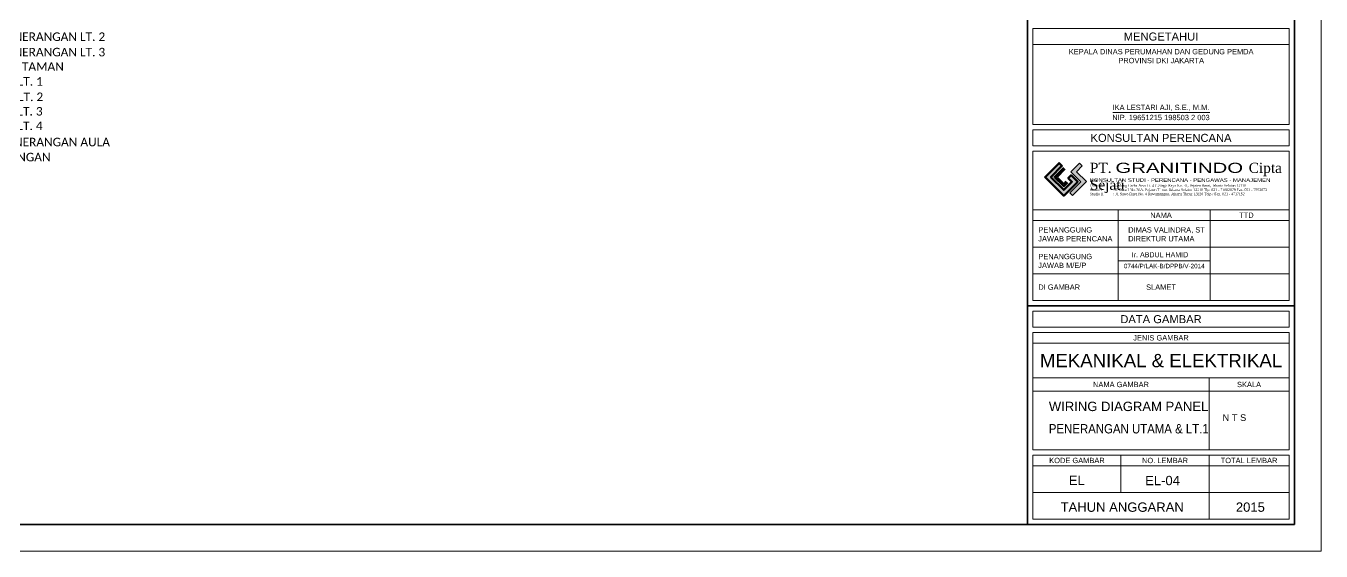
# Model space of a CAD drawing. Header units: millimetres. Extents: x -17012 to 53751, y -5570 to 5430.
# Drawn here: x -9921 to -212, y -5570 to -1630 of the extents above; entities that cross this region are included whole.
import ezdxf
from ezdxf.enums import TextEntityAlignment as Align

# ---------------------------------------------------------------- set-up
doc = ezdxf.new("R2010")
doc.units = ezdxf.units.MM
for name, color, linetype, lineweight in [('GRS KOP', 1, 'Continuous', 35), ('kop', 7, 'Continuous', 20), ('logo', 7, 'Continuous', 50), ('Notasi', 2, 'Continuous', 20)]:
    doc.layers.add(name, color=color, linetype=linetype, lineweight=lineweight)
doc.styles.add('BARU', font='complex.shx')
doc.styles.add('ST DIMENSI', font='calibri.ttf')
doc.styles.get("Standard").update_dxf_attribs({"font": 'arial.ttf'})

# ---------------------------------------------------------------- blocks, each defined once
blk = doc.blocks.new('logo granitindo baru')
at = {"layer": 'logo'}
for points in [[(1.03, 1.463), (0.916, 1.574), (0.366, 1.024), (1.1, 0.289), (1.652, 0.843), (1.392, 1.098), (1.281, 0.987), (1.423, 0.84), (1.102, 0.519), (0.594, 1.025)], [(1.721, 1.576), (1.381, 1.236), (1.771, 0.842), (1.341, 0.407), (1.454, 0.294), (2.001, 0.844), (1.609, 1.237), (1.835, 1.464)]]:
    blk.add_hatch(color=8, dxfattribs=at).paths.add_polyline_path(points)
at = {"layer": 'Defpoints'}
blk.add_point((9.7, 0), dxfattribs=at)
at = {"layer": 'logo'}
blk.add_lwpolyline([(1.03, 1.463), (0.916, 1.574), (0.366, 1.024), (1.1, 0.289), (1.652, 0.843), (1.392, 1.098), (1.281, 0.987), (1.423, 0.84), (1.102, 0.519), (0.594, 1.025), (1.03, 1.463), (0.916, 1.574)], dxfattribs=at)
at = {"layer": 'logo', "lineweight": 0}
blk.add_lwpolyline([(1.721, 1.576), (1.381, 1.236), (1.771, 0.842), (1.341, 0.407), (1.454, 0.294), (2.001, 0.844), (1.609, 1.237), (1.835, 1.464), (1.721, 1.576)], dxfattribs=at)
at = {"layer": 'logo', "lineweight": 13}
for points in [[(1.089, 1.403), (0.713, 1.026), (1.101, 0.638), (1.258, 0.794)], [(1.112, 1.38), (0.759, 1.026), (1.101, 0.683), (1.235, 0.817)], [(1.134, 1.357), (0.803, 1.026), (1.101, 0.728), (1.213, 0.839)], [(1.157, 1.334), (0.85, 1.026), (1.101, 0.775), (1.189, 0.863)]]:
    blk.add_lwpolyline(points, dxfattribs=at)
at = {"layer": 'logo', "insert": (2.134, 1.589), "char_height": 0.4, "width": 7.66452, "attachment_point": 1}
blk.add_mtext('{\\fTimes New Roman|b0|i0|c0|p18;PT. \\fCityBlueprint|b0|i0|c2|p2;\\W1.5;GRANITINDO \\fTimes New Roman|b0|i0|c0|p18;\\W1;Cipta Sejati}', dxfattribs=at)
at = {"layer": 'logo', "insert": (2.134, 0.975), "char_height": 0.1, "attachment_point": 1}
blk.add_mtext_dynamic_manual_height_columns('{\\f@Arial Unicode MS|b0|i0|c0|p34;\\H1.4x;\\W1.2;KONSULTAN STUDI - PERENCANA - PENGAWAS - MANAJEMEN\\fTimes New Roman|b0|i0|c0|p18;\\P\\pt0.9;\\H0.71429x;\\W1;Domisili ^I: Gedung Graha Arsa Lt. 4 Jl.Siaga Raya No. 31, Pejaten Barat, Jakarta Selatan 12510\\PStudio I ^I: Jl. Batu I No. 36A, Pejaten Timur, Jakarta Selatan 12510 Tlp. 021 - 71082879 Fax. 021 - 7972072\\PStudio II          : Jl. Sawo Raya No. 4 Rawamangun, Jakarta Timur 13220 Telp / Fax. 021 - 4717152}', width=9.56937, gutter_width=0, heights=[1.67], dxfattribs=at)
blk = doc.blocks.new('kop')
at = {"layer": 'GRS KOP'}
for p, q in [((73, 1), (73, 54)), ((83, 1), (83, 54)), ((73, 9.2), (83, 9.2))]:
    blk.add_line(p, q, dxfattribs=at)
blk.add_lwpolyline([(1, 54), (83, 54), (83, 1), (1, 1)], close=True, dxfattribs=at)
at = {"layer": 'kop', "color": 7}
for p in [(84, 55), (84, 55), (0, 0)]:
    blk.add_line(p, (84, 0), dxfattribs=at)
at = {"layer": 'kop'}
for p, q in [((73.2, 16), (73.2, 19.6)), ((82.8, 19.6), (73.2, 19.6)), ((82.8, 16), (82.8, 19.6)), ((82.8, 19), (73.2, 19)), ((82.8, 16), (73.2, 16)), ((73.2, 9.4), (73.2, 15)), ((82.8, 15), (73.2, 15)), ((82.8, 9.4), (82.8, 15)), ((82.8, 12.8), (73.2, 12.8)), ((76.4, 9.4), (76.4, 12.8)), ((79.842, 9.4), (79.842, 12.8)), ((82.8, 12.4), (73.2, 12.4)), ((73.2, 12.4), (73.2, 11.4)), ((82.8, 11.4), (73.2, 11.4)), ((82.8, 10.4), (73.2, 10.4)), ((82.8, 9.4), (73.2, 9.4)), ((73.2, 7.8), (82.8, 7.8)), ((73.2, 6.5), (82.8, 6.5)), ((79.8, 3.8), (79.8, 6.5)), ((73.2, 6), (82.8, 6)), ((76.5, 2.2), (76.5, 3.6)), ((79.8, 1.2), (79.8, 3.6)), ((73.2, 3.2), (82.8, 3.2)), ((73.2, 2.2), (82.8, 2.2))]:
    blk.add_line(p, q, dxfattribs=at)
for points in [[(76.189, 16.449), (79.826, 16.449)], [(76.4, 10.882), (79.842, 10.882)]]:
    blk.add_lwpolyline(points, dxfattribs=at)
for points in [[(73.2, 15.2), (82.8, 15.2), (82.8, 15.8), (73.2, 15.8)], [(73.2, 8.4), (82.8, 8.4), (82.8, 9), (73.2, 9)], [(73.2, 3.8), (82.8, 3.8), (82.8, 8.2), (73.2, 8.2)], [(73.2, 1.2), (82.8, 1.2), (82.8, 3.6), (73.2, 3.6)]]:
    blk.add_lwpolyline(points, close=True, dxfattribs=at)
at = {"xscale": 0.9500000000000455, "yscale": 0.9500000000000455, "zscale": 0.9500000000000455}
blk.add_blockref('logo granitindo baru', (73.307, 13.056), dxfattribs=at)
at = {"layer": 'kop'}
for s, height, p in [('MENGETAHUI', 0.3, (78, 19.3)), ('IKA LESTARI AJI, S.E., M.M.', 0.2, (77.999, 16.625)), ('NIP. 19651215 198503 2 003', 0.2, (77.999, 16.264)), ('KONSULTAN PERENCANA', 0.3, (78, 15.5)), ('NAMA', 0.2, (78, 12.6)), ('TTD', 0.2, (81.2, 12.6)), ('DATA GAMBAR', 0.3, (78, 8.7)), ('JENIS GAMBAR', 0.2, (78, 8)), ('MEKANIKAL & ELEKTRIKAL', 0.5, (78, 7.146)), ('NAMA GAMBAR', 0.2, (76.5, 6.25)), ('SKALA', 0.2, (81.3, 6.25)), ('KODE GAMBAR', 0.2, (74.85, 3.4)), ('NO. LEMBAR', 0.2, (78.15, 3.4)), ('TOTAL LEMBAR', 0.2, (81.3, 3.4)), ('EL', 0.35, (74.844, 2.65)), ('TAHUN ANGGARAN', 0.35, (76.545, 1.65)), ('2015', 0.35, (81.349, 1.65))]:
    blk.add_text(s, height=height, dxfattribs=at).set_placement(p, align=Align.MIDDLE)
blk.add_text('0744/P/LAK-B/DPPB/V-2014', height=0.16877, dxfattribs=at).set_placement((78.122, 10.609), align=Align.CENTER)
at = {"layer": 'kop', "insert": (74.022, 18.833), "char_height": 0.2, "attachment_point": 1, "style": 'BARU'}
blk.add_mtext_dynamic_manual_height_columns('\\pi0.5226;{\\fArial|b0|i0|c0|p34;KEPALA DINAS PERUMAHAN DAN GEDUNG PEMDA\\P\\pi2.3784;PROVINSI DKI JAKARTA}', width=7.94943, gutter_width=1.5, heights=[0], dxfattribs=at)
at = {"layer": 'kop', "attachment_point": 1}
for s, insert, char_height, width in [('PENANGGUNG\\PJAWAB PERENCANA', (73.4, 12.15), 0.2, 8.33062), ('DIMAS VALINDRA, ST\\PDIREKTUR UTAMA', (76.77, 12.15), 0.2, 8.16499), ('\\pi0.69141;Ir. ABDUL HAMID', (76.213, 11.211), 0.1893, 3.45995), ('PENANGGUNG\\PJAWAB M/E/P', (73.4, 11.15), 0.2, 8.79211), ('DI GAMBAR', (73.4, 10), 0.2, 7.59768)]:
    blk.add_mtext(s, dxfattribs=dict(at, insert=insert, char_height=char_height, width=width))
at = {"layer": 'kop', "style": 'BARU', "flags": 4}
for p, height in [((73.8, 5.4), 0.35), ((80.303, 5.382), 0.25), ((73.8, 4.9), 0.35), ((80.303, 4.882), 0.25), ((73.8, 4.4), 0.35), ((80.303, 4.382), 0.25)]:
    blk.add_attdef('-', p, '', height=height, dxfattribs=at)
at = {"layer": 'kop', "flags": 4}
for tag, p in [('AR-00', (78.057, 2.648)), ('00', (81.238, 2.647))]:
    blk.add_attdef(tag, text='', height=0.35, dxfattribs=at).set_placement(p, align=Align.MIDDLE)

msp = doc.modelspace()

# ---------------------------------------------------------------- block references
at = {"layer": 'kop'}
ref = msp.add_blockref('kop', (-17012.5, -5570.2), dxfattribs=dict(at, xscale=200, yscale=200, zscale=200))
ref.add_attrib('-', 'WIRING DIAGRAM PANEL', (-2253.1, -4519.7), dxfattribs={"height": 70, "flags": 4})
ref.add_attrib('-', 'PENERANGAN UTAMA & LT.1', (-2253.1, -4687.4), dxfattribs={"height": 70, "width": 0.875, "flags": 4})
ref.add_attrib('-', 'N T S', (-951.8, -4593.9), dxfattribs={"height": 50, "flags": 4})
ref.add_attrib('AR-00', 'EL-04', dxfattribs={"height": 69.99, "flags": 4}).set_placement((-1401.1, -5040.7), align=Align.MIDDLE)
ref.add_attrib('-', 'SLAMET', dxfattribs={"height": 40}).set_placement((-1412.5, -3590.2), align=Align.MIDDLE)

# ---------------------------------------------------------------- texts
at = {"layer": 'Notasi', "color": 1, "width": 1015.422, "attachment_point": 2, "style": 'ST DIMENSI'}
for s, insert, char_height in [('P. PENERANGAN LT. 2', (-9770.2, -1679.2), 64.099), ('P. PENERANGAN LT. 3', (-9770.2, -1794.9), 64.099), ('P.  LP. TAMAN', (-9925.9, -1903.3), 64.099), ('P. AC LT. 1', (-10005, -2014.6), 64.099), ('P. AC LT. 2', (-10002.7, -2130.4), 64.099), ('P. AC LT. 3', (-10006.8, -2238.9), 64.099), ('P. AC LT. 4', (-10006.8, -2347.6), 64.099), ('P. PENERANGAN AULA', (-9750.9, -2469.5), 64.099), ('CADANGAN', (-9976.6, -2582.5), 64.1)]:
    msp.add_mtext(s, dxfattribs=dict(at, insert=insert, char_height=char_height))

doc.saveas('drawing.dxf')
